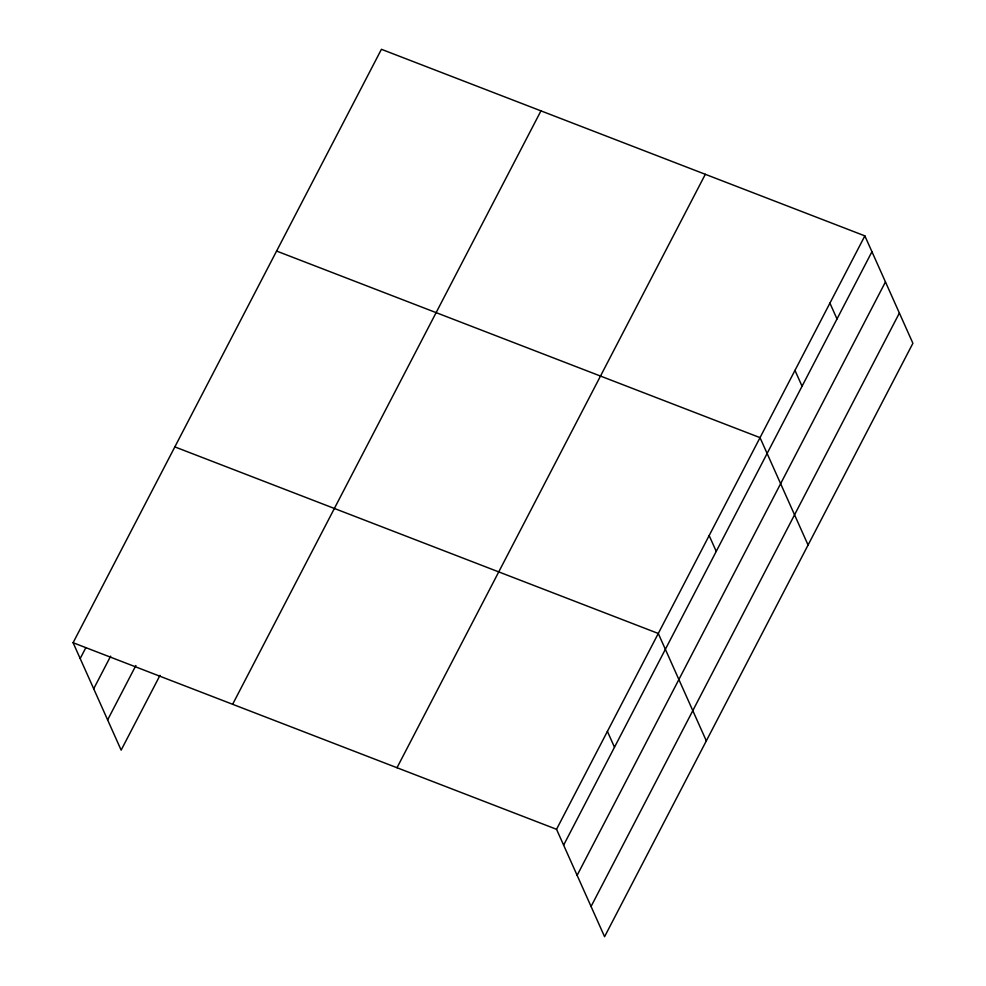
<?xml version="1.0" encoding="UTF-8"?>
<svg xmlns="http://www.w3.org/2000/svg" width="986" height="986" viewBox="0 0 986 986"><rect width="100%" height="100%" fill="white"/><g stroke="black" fill="none" stroke-linecap="round" stroke-linejoin="round"><path stroke-width="1.48" d="M73.1 642.724L381.422 49.3L864.858 235.876L912.9 343.276L604.578 936.7L556.535 829.3L73.1 642.724L121.142 750.124L160.003 675.336M80.186 658.562L85.831 647.679M93.695 688.783L110.654 656.146M107.622 719.916L135.883 665.513M232.634 704.287L540.957 110.863M397.001 767.724L705.323 174.3M556.535 829.3L864.858 235.876M563.622 845.138L871.944 251.713M577.13 875.346L885.465 281.922M591.058 906.479L899.38 313.055M276.598 251.06L760.021 437.636L808.076 545.036M174.842 446.892L658.278 633.468L706.321 740.868M829.916 303.121L837.003 318.959M794.975 370.379L802.049 386.216M709.156 535.546L716.243 551.384M607.401 731.378L614.488 747.215"/></g></svg>
